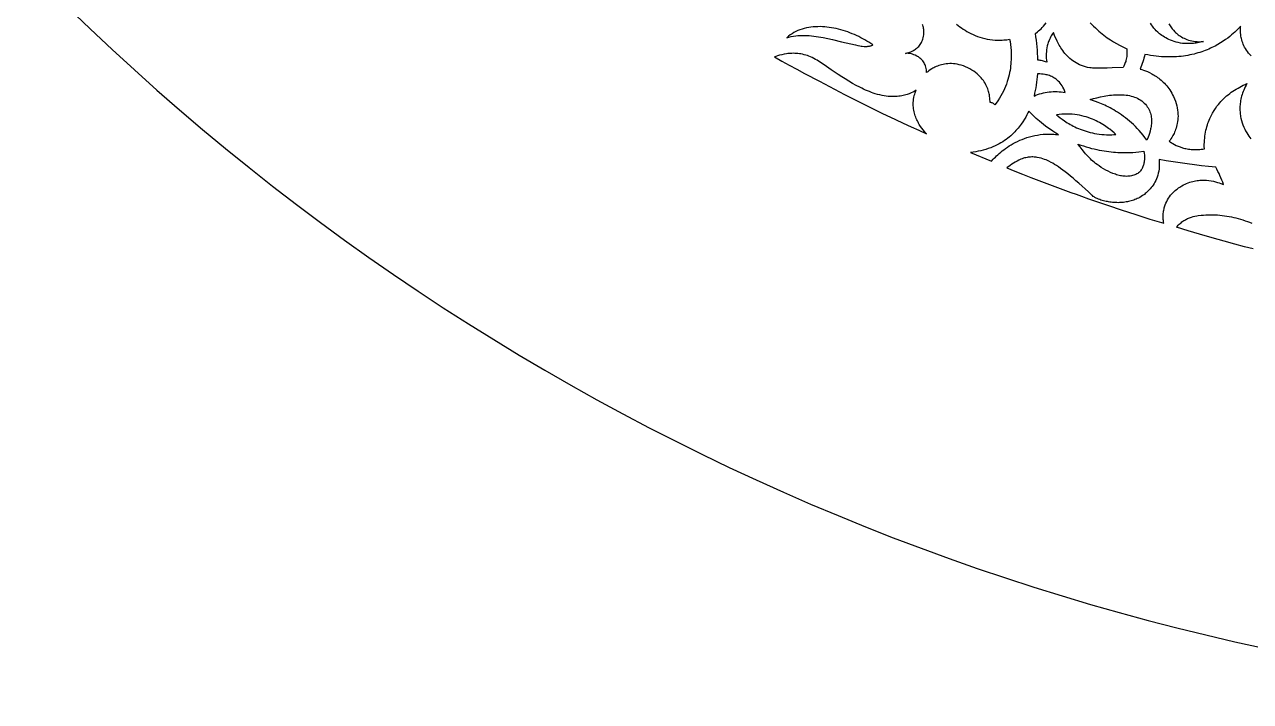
# Model space of a CAD drawing. Extents: x -570 to 570, y -570 to 570.
# Drawn here: x -408.2 to -121.8, y -570 to -411.9 of the extents above; entities that cross this region are included whole.
import ezdxf

# ---------------------------------------------------------------- set-up
doc = ezdxf.new("R2010")
doc.units = 0
doc.layers.add('LAYER_1', color=18, linetype='CONTINUOUS')
doc.layers.add('LAYER_2', color=174, linetype='CONTINUOUS')

msp = doc.modelspace()

# ---------------------------------------------------------------- linework, layer by layer
at = {"layer": 'LAYER_1'}
for points in [[(-230.12, -415.01), (-229.6, -414.87), (-229.08, -414.76), (-228.56, -414.66), (-228.03, -414.59), (-227.51, -414.53), (-226.98, -414.5), (-226.45, -414.48), (-225.92, -414.48), (-225.38, -414.5), (-224.85, -414.53), (-224.31, -414.57), (-223.78, -414.63), (-223.24, -414.7), (-222.7, -414.78), (-222.16, -414.87), (-221.62, -414.97), (-220.54, -415.19), (-219.45, -415.44), (-217.29, -415.96), (-216.22, -416.22), (-215.14, -416.47), (-214.07, -416.71), (-213.54, -416.82), (-213.01, -416.91), (-212.75, -416.96), (-212.49, -416.99), (-212, -417.04), (-211.77, -417.05), (-211.55, -417.05), (-211.34, -417.04), (-211.14, -417.03), (-210.96, -417.01), (-210.78, -416.98), (-210.62, -416.94), (-210.47, -416.9), (-210.34, -416.85), (-210.22, -416.8), (-210.12, -416.74), (-210.04, -416.67), (-210.48, -416.38), (-210.93, -416.09), (-211.39, -415.81), (-211.86, -415.53), (-212.33, -415.26), (-212.82, -415.01), (-213.31, -414.76), (-213.81, -414.52), (-214.32, -414.29), (-214.83, -414.08), (-215.35, -413.87), (-215.88, -413.68), (-216.4, -413.49), (-216.94, -413.33), (-217.47, -413.17), (-218.01, -413.03), (-218.55, -412.9), (-219.09, -412.79), (-219.63, -412.69), (-220.18, -412.61), (-220.72, -412.54), (-221.26, -412.49), (-221.8, -412.46), (-222.34, -412.44), (-222.88, -412.45), (-223.42, -412.47), (-223.95, -412.51), (-224.48, -412.57), (-225, -412.65), (-225.52, -412.75), (-226.04, -412.87), (-226.54, -413.02), (-227.03, -413.18), (-227.51, -413.37), (-227.98, -413.58), (-228.44, -413.82), (-228.88, -414.09), (-229.31, -414.37), (-229.72, -414.68)], [(-197.43, -437.45), (-197.67, -437.2), (-197.94, -436.9), (-198.23, -436.55), (-198.54, -436.16), (-198.85, -435.73), (-199.15, -435.25), (-199.3, -435), (-199.45, -434.74), (-199.59, -434.46), (-199.73, -434.18), (-199.86, -433.89), (-199.98, -433.59), (-200.09, -433.29), (-200.2, -432.97), (-200.29, -432.64), (-200.37, -432.31), (-200.44, -431.97), (-200.49, -431.62), (-200.53, -431.26), (-200.56, -430.89), (-200.56, -430.52), (-200.55, -430.14), (-200.52, -429.75), (-200.48, -429.36), (-200.41, -428.96), (-200.32, -428.55), (-200.22, -428.22), (-200.12, -427.9), (-199.88, -427.27), (-200.14, -427.43), (-200.37, -427.56), (-200.68, -427.73), (-201.05, -427.91), (-201.5, -428.09), (-201.75, -428.18), (-202.01, -428.27), (-202.29, -428.36), (-202.59, -428.44), (-202.9, -428.51), (-203.23, -428.58), (-203.58, -428.64), (-203.94, -428.69), (-204.32, -428.73), (-204.71, -428.76), (-205.11, -428.77), (-205.54, -428.77), (-205.97, -428.75), (-206.42, -428.72), (-206.89, -428.67), (-207.37, -428.6), (-207.86, -428.51), (-208.37, -428.39), (-208.89, -428.26), (-209.43, -428.1), (-209.89, -427.94), (-210.35, -427.78), (-210.81, -427.6), (-211.26, -427.42), (-211.71, -427.23), (-212.15, -427.03), (-212.6, -426.82), (-213.03, -426.6), (-213.9, -426.15), (-214.76, -425.68), (-215.61, -425.18), (-216.45, -424.66), (-217.28, -424.13), (-218.11, -423.59), (-219.75, -422.49), (-221.39, -421.38), (-222.21, -420.84), (-223.03, -420.3), (-223.41, -420.07), (-223.79, -419.85), (-224.18, -419.66), (-224.56, -419.49), (-224.94, -419.33), (-225.31, -419.2), (-225.69, -419.08), (-226.06, -418.98), (-226.43, -418.89), (-226.8, -418.82), (-227.16, -418.76), (-227.52, -418.72), (-227.87, -418.69), (-228.22, -418.67), (-228.56, -418.66), (-228.9, -418.67), (-229.23, -418.68), (-229.55, -418.7), (-229.86, -418.73), (-230.17, -418.77), (-230.75, -418.86), (-231.3, -418.98), (-231.8, -419.1), (-232.25, -419.24), (-232.65, -419.37), (-233, -419.51), (-231.27, -420.49), (-229.52, -421.45), (-227.77, -422.4), (-226.01, -423.34), (-222.49, -425.2), (-218.96, -427.06), (-217.81, -427.66), (-216.64, -428.26), (-215.06, -429.06), (-213.08, -430.05), (-210.69, -431.23), (-207.89, -432.6), (-204.68, -434.14), (-202.88, -434.99), (-201.06, -435.82), (-199.25, -436.63)], [(-172.34, -428.64), (-171.92, -428.46), (-171.49, -428.29), (-171.05, -428.14), (-170.61, -428.01), (-170.16, -427.9), (-169.7, -427.8), (-169.24, -427.72), (-168.78, -427.66), (-168.32, -427.62), (-167.85, -427.59), (-167.38, -427.58), (-166.92, -427.59), (-166.45, -427.62), (-165.99, -427.66), (-165.54, -427.72), (-165.08, -427.79), (-165.23, -427.37), (-165.39, -426.97), (-165.57, -426.6), (-165.76, -426.26), (-165.97, -425.95), (-166.19, -425.66), (-166.42, -425.39), (-166.66, -425.14), (-166.91, -424.92), (-167.16, -424.72), (-167.42, -424.54), (-167.68, -424.37), (-167.95, -424.22), (-168.21, -424.09), (-168.48, -423.98), (-168.74, -423.88), (-169, -423.8), (-169.26, -423.72), (-169.51, -423.66), (-169.75, -423.61), (-170.2, -423.54), (-170.6, -423.5), (-170.95, -423.48), (-171.22, -423.48), (-171.51, -423.49), (-171.58, -424.14), (-171.66, -424.79), (-171.74, -425.43), (-171.84, -426.08), (-171.95, -426.72), (-172.07, -427.36), (-172.2, -428)], [(-159.21, -429.48), (-158.43, -429.25), (-157.63, -429.04), (-156.8, -428.85), (-155.96, -428.68), (-155.53, -428.6), (-155.1, -428.53), (-154.67, -428.47), (-154.23, -428.42), (-153.8, -428.38), (-153.37, -428.35), (-152.94, -428.33), (-152.51, -428.32), (-152.09, -428.32), (-151.67, -428.34), (-151.25, -428.37), (-150.84, -428.41), (-150.44, -428.47), (-150.04, -428.55), (-149.65, -428.64), (-149.26, -428.74), (-148.89, -428.87), (-148.53, -429.01), (-148.17, -429.17), (-147.83, -429.35), (-147.5, -429.55), (-147.18, -429.77), (-146.88, -430.02), (-146.59, -430.28), (-146.32, -430.56), (-146.08, -430.84), (-145.87, -431.14), (-145.68, -431.43), (-145.51, -431.73), (-145.37, -432.04), (-145.24, -432.35), (-145.14, -432.66), (-145.06, -432.97), (-144.99, -433.29), (-144.94, -433.6), (-144.91, -433.91), (-144.89, -434.23), (-144.89, -434.54), (-144.9, -434.84), (-144.92, -435.15), (-144.95, -435.45), (-144.99, -435.74), (-145.04, -436.03), (-145.1, -436.31), (-145.23, -436.85), (-145.38, -437.36), (-145.53, -437.83), (-145.69, -438.24), (-145.97, -438.91), (-146.41, -438.33), (-146.85, -437.77), (-147.3, -437.23), (-147.75, -436.72), (-148.21, -436.23), (-148.66, -435.76), (-149.13, -435.31), (-149.59, -434.88), (-150.05, -434.48), (-150.52, -434.09), (-150.98, -433.72), (-151.44, -433.38), (-151.9, -433.05), (-152.36, -432.73), (-152.81, -432.44), (-153.26, -432.16), (-153.7, -431.89), (-154.14, -431.65), (-154.57, -431.41), (-154.99, -431.19), (-155.41, -430.99), (-155.81, -430.8), (-156.59, -430.45), (-157.33, -430.15), (-158.01, -429.89), (-158.64, -429.67)], [(-187.17, -441.84), (-182.28, -443.87), (-181.87, -443.4), (-181.63, -443.15), (-181.37, -442.88), (-181.09, -442.61), (-180.79, -442.33), (-180.46, -442.04), (-180.12, -441.75), (-179.76, -441.46), (-179.39, -441.17), (-178.99, -440.88), (-178.57, -440.59), (-178.14, -440.3), (-177.68, -440.02), (-177.21, -439.75), (-176.72, -439.48), (-176.21, -439.23), (-175.68, -438.98), (-175.14, -438.75), (-174.58, -438.54), (-174, -438.34), (-173.41, -438.16), (-172.8, -438), (-172.17, -437.86), (-171.53, -437.74), (-170.87, -437.64), (-170.2, -437.58), (-169.51, -437.54), (-169.16, -437.53), (-168.8, -437.52), (-168.44, -437.53), (-168.08, -437.54), (-167.71, -437.57), (-167.34, -437.59), (-166.97, -437.63), (-166.59, -437.68), (-167.27, -437.27), (-167.91, -436.86), (-168.51, -436.45), (-169.08, -436.06), (-169.62, -435.66), (-170.13, -435.28), (-170.6, -434.91), (-171.05, -434.54), (-171.46, -434.19), (-171.84, -433.86), (-172.53, -433.22), (-173.1, -432.66), (-173.57, -432.18), (-173.77, -432.58), (-174.01, -433.04), (-174.28, -433.54), (-174.59, -434.07), (-174.95, -434.63), (-175.34, -435.21), (-175.56, -435.51), (-175.79, -435.81), (-176.04, -436.11), (-176.29, -436.41), (-176.56, -436.72), (-176.84, -437.02), (-177.14, -437.32), (-177.45, -437.62), (-177.78, -437.92), (-178.12, -438.21), (-178.48, -438.49), (-178.85, -438.78), (-179.24, -439.05), (-179.65, -439.32), (-180.07, -439.58), (-180.51, -439.83), (-180.97, -440.07), (-181.44, -440.3), (-181.94, -440.51), (-182.45, -440.72), (-183.02, -440.92), (-183.6, -441.11), (-184.19, -441.27), (-184.78, -441.42), (-185.37, -441.55), (-185.97, -441.66), (-186.57, -441.76)], [(-167.1, -433.04), (-166.7, -433.35), (-166.25, -433.7), (-165.74, -434.07), (-165.18, -434.46), (-164.56, -434.86), (-164.23, -435.06), (-163.89, -435.25), (-163.53, -435.45), (-163.16, -435.65), (-162.78, -435.84), (-162.38, -436.03), (-161.97, -436.21), (-161.54, -436.38), (-161.1, -436.55), (-160.65, -436.71), (-160.18, -436.86), (-159.7, -437.01), (-159.21, -437.14), (-158.7, -437.26), (-158.18, -437.36), (-157.64, -437.45), (-157.09, -437.53), (-156.53, -437.59), (-155.96, -437.64), (-155.37, -437.67), (-154.77, -437.68), (-154.15, -437.67), (-153.68, -437.64), (-153.21, -437.61), (-153.61, -437.24), (-154.07, -436.83), (-154.61, -436.4), (-154.9, -436.18), (-155.21, -435.96), (-155.53, -435.73), (-155.88, -435.5), (-156.23, -435.28), (-156.61, -435.06), (-157, -434.84), (-157.4, -434.63), (-157.82, -434.42), (-158.25, -434.22), (-158.7, -434.03), (-159.17, -433.85), (-159.65, -433.68), (-160.14, -433.52), (-160.65, -433.38), (-161.17, -433.25), (-161.7, -433.13), (-162.25, -433.04), (-162.81, -432.96), (-163.39, -432.9), (-163.97, -432.86), (-164.57, -432.85), (-165.19, -432.86), (-165.81, -432.89), (-166.45, -432.95)], [(-162.07, -439.84), (-161.42, -440.08), (-160.77, -440.3), (-160.13, -440.5), (-159.5, -440.68), (-158.89, -440.85), (-158.28, -441), (-157.68, -441.14), (-157.09, -441.26), (-156.51, -441.37), (-155.94, -441.47), (-155.39, -441.55), (-154.84, -441.62), (-154.31, -441.69), (-153.78, -441.74), (-153.27, -441.78), (-152.77, -441.81), (-151.81, -441.84), (-150.91, -441.85), (-150.05, -441.83), (-149.25, -441.79), (-148.51, -441.73), (-147.82, -441.67), (-146.64, -441.53), (-146.58, -442.03), (-146.55, -442.35), (-146.54, -442.7), (-146.53, -443.07), (-146.55, -443.47), (-146.58, -443.88), (-146.61, -444.09), (-146.65, -444.3), (-146.69, -444.51), (-146.75, -444.71), (-146.81, -444.92), (-146.88, -445.12), (-146.96, -445.32), (-147.06, -445.52), (-147.16, -445.71), (-147.28, -445.89), (-147.42, -446.07), (-147.56, -446.24), (-147.72, -446.4), (-147.9, -446.55), (-148.09, -446.69), (-148.29, -446.81), (-148.52, -446.93), (-148.76, -447.04), (-149.03, -447.13), (-149.3, -447.21), (-149.58, -447.28), (-149.86, -447.32), (-150.14, -447.36), (-150.42, -447.38), (-150.71, -447.39), (-151, -447.38), (-151.29, -447.36), (-151.58, -447.33), (-151.87, -447.29), (-152.16, -447.24), (-152.46, -447.17), (-152.75, -447.1), (-153.04, -447.02), (-153.33, -446.92), (-153.62, -446.82), (-153.91, -446.72), (-154.48, -446.47), (-155.04, -446.21), (-155.59, -445.92), (-156.13, -445.61), (-156.64, -445.29), (-157.14, -444.96), (-157.61, -444.62), (-157.94, -444.37), (-158.26, -444.11), (-158.57, -443.85), (-158.87, -443.58), (-159.17, -443.3), (-159.47, -443.01), (-159.75, -442.71), (-160.03, -442.41), (-160.31, -442.11), (-160.58, -441.8), (-161.1, -441.16), (-161.59, -440.51)], [(-178.72, -445.42), (-176.86, -446.18), (-175, -446.91), (-173.12, -447.63), (-171.25, -448.33), (-167.49, -449.73), (-163.74, -451.13), (-162.51, -451.57), (-161.26, -452.02), (-159.59, -452.61), (-157.48, -453.34), (-154.94, -454.21), (-151.98, -455.21), (-148.58, -456.33), (-146.94, -456.85), (-145.3, -457.35), (-142.01, -458.34), (-142.06, -458.03), (-142.09, -457.73), (-142.12, -457.43), (-142.14, -457.14), (-142.15, -456.85), (-142.15, -456.57), (-142.14, -456.29), (-142.12, -456.03), (-142.09, -455.76), (-142.06, -455.5), (-142.01, -455.25), (-141.96, -455.01), (-141.91, -454.77), (-141.84, -454.53), (-141.7, -454.08), (-141.53, -453.65), (-141.34, -453.24), (-141.13, -452.85), (-140.9, -452.49), (-140.66, -452.14), (-140.41, -451.82), (-140.15, -451.51), (-139.89, -451.22), (-139.62, -450.96), (-139.35, -450.71), (-139.07, -450.48), (-138.8, -450.27), (-138.54, -450.08), (-138.29, -449.9), (-137.81, -449.6), (-137.39, -449.37), (-137.04, -449.19), (-136.67, -449.03), (-136.31, -448.89), (-135.96, -448.77), (-135.6, -448.66), (-135.25, -448.57), (-134.91, -448.49), (-134.57, -448.43), (-134.24, -448.38), (-133.9, -448.34), (-133.58, -448.31), (-133.26, -448.29), (-132.95, -448.28), (-132.64, -448.28), (-132.34, -448.29), (-132.04, -448.31), (-131.47, -448.37), (-130.93, -448.45), (-130.41, -448.55), (-129.93, -448.67), (-129.48, -448.8), (-129.07, -448.93), (-128.7, -449.06), (-128.06, -449.31), (-128.24, -448.78), (-128.44, -448.26), (-128.65, -447.74), (-128.88, -447.23), (-129.11, -446.72), (-129.36, -446.22), (-129.61, -445.72), (-129.88, -445.23), (-131.54, -445.08), (-133.2, -444.91), (-134.86, -444.72), (-136.52, -444.5), (-138.18, -444.27), (-139.83, -444.01), (-141.47, -443.73), (-143.12, -443.44), (-143.09, -443.74), (-143.07, -444.03), (-143.06, -444.32), (-143.06, -444.6), (-143.08, -445.15), (-143.12, -445.67), (-143.19, -446.17), (-143.29, -446.65), (-143.41, -447.11), (-143.55, -447.55), (-143.7, -447.96), (-143.88, -448.36), (-144.07, -448.73), (-144.27, -449.09), (-144.48, -449.42), (-144.7, -449.74), (-144.93, -450.03), (-145.16, -450.31), (-145.4, -450.57), (-145.63, -450.81), (-145.87, -451.04), (-146.1, -451.24), (-146.33, -451.43), (-146.55, -451.6), (-146.96, -451.9), (-147.32, -452.13), (-147.61, -452.3), (-147.94, -452.47), (-148.21, -452.6), (-148.48, -452.72), (-148.76, -452.83), (-149.05, -452.94), (-149.34, -453.03), (-149.63, -453.12), (-149.93, -453.2), (-150.23, -453.27), (-150.53, -453.33), (-150.84, -453.38), (-151.15, -453.43), (-151.46, -453.47), (-151.77, -453.5), (-152.08, -453.52), (-152.39, -453.53), (-152.71, -453.54), (-153.02, -453.53), (-153.34, -453.52), (-153.65, -453.51), (-153.96, -453.48), (-154.28, -453.45), (-154.59, -453.41), (-154.9, -453.36), (-155.2, -453.3), (-155.51, -453.24), (-155.81, -453.17), (-156.11, -453.09), (-156.4, -453.01), (-156.7, -452.92), (-156.98, -452.82), (-157.27, -452.71), (-157.55, -452.6), (-157.85, -452.46), (-158.11, -452.32), (-158.32, -452.19), (-158.49, -452.06), (-158.71, -451.87), (-158.8, -451.77), (-159.6, -451.03), (-160.37, -450.32), (-161.12, -449.65), (-161.84, -449.02), (-162.53, -448.41), (-163.2, -447.85), (-163.84, -447.32), (-164.46, -446.82), (-165.05, -446.36), (-165.61, -445.94), (-166.14, -445.55), (-166.64, -445.19), (-167.12, -444.87), (-167.56, -444.59), (-167.98, -444.34), (-168.37, -444.12), (-168.87, -443.86), (-169.17, -443.72), (-169.5, -443.57), (-169.87, -443.42), (-170.26, -443.28), (-170.68, -443.16), (-171.13, -443.05), (-171.6, -442.96), (-171.84, -442.92), (-172.09, -442.9), (-172.34, -442.88), (-172.6, -442.87), (-172.87, -442.87), (-173.13, -442.88), (-173.41, -442.9), (-173.68, -442.93), (-173.96, -442.98), (-174.25, -443.03), (-174.53, -443.1), (-174.82, -443.18), (-175.12, -443.28), (-175.41, -443.39), (-175.86, -443.59), (-176.29, -443.81), (-176.71, -444.05), (-177.13, -444.3), (-177.53, -444.57), (-177.93, -444.85)]]:
    msp.add_lwpolyline(points, close=True, dxfattribs=at)
for points in [[(-190.42, -411.89), (-190.06, -412.18), (-189.69, -412.46), (-189.29, -412.74), (-188.88, -413.02), (-188.46, -413.29), (-188.01, -413.55), (-187.55, -413.8), (-187.07, -414.05), (-186.57, -414.28), (-186.06, -414.5), (-185.53, -414.7), (-184.99, -414.89), (-184.43, -415.05), (-183.85, -415.2), (-183.26, -415.33), (-182.65, -415.43), (-182.03, -415.51), (-181.4, -415.57), (-180.75, -415.59), (-180.42, -415.59), (-180.09, -415.59), (-179.76, -415.57), (-179.42, -415.55), (-179.07, -415.52), (-178.73, -415.49), (-178.38, -415.44), (-178.03, -415.39), (-177.94, -415.94), (-177.85, -416.57), (-177.77, -417.27), (-177.71, -418.04), (-177.69, -418.44), (-177.68, -418.86), (-177.67, -419.29), (-177.68, -419.74), (-177.69, -420.19), (-177.72, -420.66), (-177.75, -421.14), (-177.8, -421.63), (-177.87, -422.13), (-177.95, -422.64), (-178.04, -423.15), (-178.15, -423.68), (-178.28, -424.2), (-178.43, -424.74), (-178.6, -425.28), (-178.79, -425.83), (-179, -426.38), (-179.23, -426.93), (-179.49, -427.49), (-179.77, -428.04), (-180.08, -428.6), (-180.41, -429.16), (-180.77, -429.72), (-181.16, -430.28), (-181.46, -430.7), (-181.58, -430.58), (-181.71, -430.48), (-181.84, -430.39), (-181.99, -430.31), (-182.14, -430.25), (-182.3, -430.19), (-182.46, -430.16), (-182.62, -430.14), (-182.62, -429.81), (-182.63, -429.5), (-182.66, -429.11), (-182.72, -428.65), (-182.76, -428.39), (-182.82, -428.13), (-182.88, -427.85), (-182.96, -427.56), (-183.05, -427.26), (-183.16, -426.96), (-183.28, -426.64), (-183.42, -426.32), (-183.58, -426), (-183.76, -425.67), (-183.96, -425.35), (-184.18, -425.02), (-184.42, -424.69), (-184.69, -424.37), (-184.98, -424.05), (-185.3, -423.74), (-185.65, -423.43), (-186.02, -423.13), (-186.42, -422.84), (-186.86, -422.56), (-187.32, -422.3), (-187.82, -422.04), (-188.34, -421.81), (-188.84, -421.62), (-189.33, -421.45), (-189.81, -421.32), (-190.28, -421.22), (-190.74, -421.15), (-191.19, -421.1), (-191.62, -421.07), (-192.04, -421.07), (-192.45, -421.09), (-192.85, -421.13), (-193.23, -421.18), (-193.6, -421.25), (-193.95, -421.33), (-194.29, -421.43), (-194.61, -421.53), (-194.92, -421.65), (-195.21, -421.77), (-195.48, -421.89), (-195.74, -422.02), (-195.98, -422.15), (-196.21, -422.28), (-196.61, -422.53), (-196.93, -422.76), (-197.18, -422.95), (-197.43, -423.17), (-197.45, -422.82), (-197.48, -422.49), (-197.53, -422.18), (-197.6, -421.89), (-197.69, -421.61), (-197.79, -421.35), (-197.91, -421.1), (-198.04, -420.87), (-198.18, -420.66), (-198.33, -420.45), (-198.49, -420.27), (-198.65, -420.09), (-198.82, -419.93), (-199, -419.78), (-199.18, -419.64), (-199.36, -419.52), (-199.54, -419.4), (-199.72, -419.3), (-200.08, -419.12), (-200.41, -418.98), (-200.71, -418.87), (-200.98, -418.79), (-201.19, -418.74), (-201.42, -418.7), (-201.66, -418.67), (-201.91, -418.66), (-202.41, -418.67), (-202.17, -418.63), (-201.95, -418.57), (-201.67, -418.49), (-201.35, -418.38), (-200.99, -418.23), (-200.81, -418.15), (-200.62, -418.05), (-200.43, -417.94), (-200.23, -417.82), (-200.04, -417.69), (-199.85, -417.55), (-199.66, -417.39), (-199.47, -417.23), (-199.29, -417.04), (-199.12, -416.85), (-198.96, -416.63), (-198.8, -416.41), (-198.66, -416.16), (-198.53, -415.9), (-198.41, -415.63), (-198.31, -415.33), (-198.22, -415.02), (-198.15, -414.69), (-198.11, -414.34), (-198.08, -413.97), (-198.07, -413.69), (-198.08, -413.41), (-198.1, -413.14), (-198.14, -412.88), (-198.18, -412.62), (-198.24, -412.37), (-198.31, -412.13), (-198.39, -411.9)], [(-159.21, -411.53), (-158.81, -411.95), (-158.41, -412.36), (-158.01, -412.75), (-157.61, -413.13), (-157.2, -413.48), (-156.8, -413.82), (-156.41, -414.15), (-156.01, -414.46), (-155.62, -414.75), (-155.23, -415.03), (-154.85, -415.29), (-154.47, -415.54), (-153.74, -415.99), (-153.03, -416.4), (-152.37, -416.76), (-151.75, -417.08), (-150.67, -417.59), (-150.64, -417.99), (-150.63, -418.37), (-150.63, -418.73), (-150.65, -419.08), (-150.68, -419.41), (-150.73, -419.73), (-150.79, -420.03), (-150.85, -420.32), (-150.92, -420.58), (-151, -420.84), (-151.16, -421.29), (-151.33, -421.67), (-151.48, -421.98), (-154.09, -422.07), (-155.24, -422.11), (-156.27, -422.13), (-157.2, -422.15), (-158.01, -422.14), (-158.38, -422.13), (-158.71, -422.11), (-159.02, -422.08), (-159.3, -422.04), (-159.82, -421.95), (-160.32, -421.83), (-160.8, -421.69), (-161.26, -421.53), (-161.69, -421.34), (-162.11, -421.14), (-162.51, -420.92), (-162.9, -420.68), (-163.26, -420.43), (-163.61, -420.16), (-163.94, -419.89), (-164.26, -419.6), (-164.55, -419.3), (-164.84, -418.99), (-165.11, -418.68), (-165.36, -418.36), (-165.6, -418.04), (-165.82, -417.72), (-166.04, -417.4), (-166.24, -417.08), (-166.43, -416.76), (-166.6, -416.44), (-166.92, -415.83), (-167.2, -415.25), (-167.44, -414.72), (-167.82, -413.83), (-168, -414.09), (-168.16, -414.35), (-168.32, -414.62), (-168.46, -414.88), (-168.59, -415.14), (-168.71, -415.4), (-168.82, -415.66), (-168.92, -415.91), (-169.01, -416.17), (-169.09, -416.42), (-169.23, -416.91), (-169.34, -417.39), (-169.41, -417.86), (-169.46, -418.31), (-169.49, -418.73), (-169.5, -419.14), (-169.5, -419.52), (-169.48, -419.87), (-169.45, -420.2), (-169.38, -420.75), (-169.62, -420.66), (-169.87, -420.57), (-170.13, -420.5), (-170.38, -420.44), (-170.64, -420.38), (-170.9, -420.34), (-171.16, -420.3), (-171.42, -420.28), (-171.46, -419.49), (-171.5, -418.7), (-171.56, -417.92), (-171.63, -417.13), (-171.71, -416.35), (-171.79, -415.57), (-171.89, -414.79), (-172, -414.01), (-171.54, -413.66), (-171.27, -413.45), (-170.99, -413.21), (-170.7, -412.94), (-170.4, -412.65), (-170.09, -412.32), (-169.79, -411.97), (-169.49, -411.58)], [(-121.6, -419.29), (-121.92, -418.95), (-122.21, -418.6), (-122.47, -418.26), (-122.71, -417.91), (-122.93, -417.57), (-123.12, -417.22), (-123.29, -416.88), (-123.44, -416.54), (-123.57, -416.2), (-123.69, -415.87), (-123.79, -415.55), (-123.87, -415.24), (-123.94, -414.94), (-123.99, -414.64), (-124.04, -414.36), (-124.09, -413.84), (-124.12, -413.38), (-124.12, -412.99), (-124.1, -412.69), (-124.08, -412.36), (-124.26, -412.56), (-124.6, -412.92), (-124.83, -413.16), (-125.1, -413.43), (-125.42, -413.72), (-125.77, -414.04), (-126.16, -414.37), (-126.59, -414.73), (-127.06, -415.09), (-127.58, -415.46), (-128.13, -415.84), (-128.73, -416.22), (-129.36, -416.59), (-130.04, -416.96), (-130.76, -417.32), (-131.13, -417.5), (-131.51, -417.67), (-131.91, -417.83), (-132.31, -417.99), (-132.73, -418.15), (-133.15, -418.3), (-133.59, -418.44), (-134.03, -418.58), (-134.49, -418.71), (-134.95, -418.83), (-135.43, -418.94), (-135.91, -419.04), (-136.41, -419.14), (-136.92, -419.23), (-137.44, -419.3), (-137.96, -419.37), (-138.5, -419.42), (-139.05, -419.46), (-139.61, -419.5), (-140.18, -419.51), (-140.75, -419.52), (-141.34, -419.51), (-141.94, -419.49), (-142.55, -419.45), (-143.17, -419.4), (-143.8, -419.34), (-144.44, -419.26), (-145.1, -419.16), (-145.76, -419.05), (-146.43, -418.92), (-146.54, -419.35), (-146.66, -419.79), (-146.78, -420.22), (-146.91, -420.65), (-147.05, -421.08), (-147.2, -421.5), (-147.35, -421.92), (-147.52, -422.34), (-147.16, -422.45), (-146.76, -422.59), (-146.32, -422.75), (-145.85, -422.94), (-145.35, -423.17), (-144.83, -423.43), (-144.56, -423.58), (-144.29, -423.74), (-144.02, -423.91), (-143.75, -424.08), (-143.47, -424.28), (-143.2, -424.48), (-142.93, -424.69), (-142.65, -424.92), (-142.38, -425.16), (-142.12, -425.41), (-141.85, -425.67), (-141.59, -425.95), (-141.34, -426.25), (-141.09, -426.56), (-140.85, -426.88), (-140.61, -427.22), (-140.39, -427.57), (-140.17, -427.94), (-139.96, -428.33), (-139.76, -428.74), (-139.51, -429.29), (-139.3, -429.84), (-139.13, -430.38), (-138.98, -430.9), (-138.87, -431.41), (-138.79, -431.91), (-138.73, -432.4), (-138.7, -432.87), (-138.69, -433.33), (-138.7, -433.77), (-138.73, -434.2), (-138.78, -434.62), (-138.85, -435.02), (-138.93, -435.4), (-139.03, -435.77), (-139.13, -436.12), (-139.24, -436.45), (-139.36, -436.77), (-139.49, -437.07), (-139.62, -437.35), (-139.75, -437.61), (-139.88, -437.86), (-140.13, -438.29), (-140.36, -438.64), (-140.56, -438.91), (-140.78, -439.19), (-140.52, -439.37), (-140.22, -439.55), (-139.89, -439.75), (-139.51, -439.95), (-139.1, -440.15), (-138.66, -440.34), (-138.18, -440.53), (-137.67, -440.7), (-137.41, -440.78), (-137.13, -440.85), (-136.85, -440.92), (-136.56, -440.98), (-136.26, -441.03), (-135.95, -441.07), (-135.64, -441.11), (-135.32, -441.14), (-134.99, -441.16), (-134.66, -441.16), (-134.32, -441.16), (-133.97, -441.15), (-133.62, -441.12), (-133.26, -441.08), (-132.89, -441.03), (-132.52, -440.96), (-132.54, -440.44), (-132.54, -439.92), (-132.53, -439.42), (-132.5, -438.93), (-132.46, -438.45), (-132.41, -437.98), (-132.34, -437.52), (-132.25, -437.07), (-132.16, -436.64), (-132.06, -436.21), (-131.94, -435.8), (-131.82, -435.4), (-131.69, -435.01), (-131.55, -434.63), (-131.4, -434.26), (-131.25, -433.91), (-131.09, -433.56), (-130.93, -433.23), (-130.77, -432.92), (-130.6, -432.61), (-130.26, -432.03), (-129.92, -431.51), (-129.58, -431.03), (-129.25, -430.6), (-128.94, -430.23), (-128.66, -429.9), (-128.34, -429.57), (-128.02, -429.24), (-127.68, -428.93), (-127.33, -428.63), (-126.97, -428.33), (-126.61, -428.05), (-126.23, -427.77), (-125.85, -427.51), (-125.46, -427.25), (-125.07, -427.01), (-124.67, -426.77), (-124.26, -426.55), (-123.85, -426.33), (-123.43, -426.12), (-123.02, -425.93), (-122.6, -425.74), (-122.8, -426.12), (-123, -426.49), (-123.17, -426.86), (-123.33, -427.23), (-123.48, -427.59), (-123.61, -427.95), (-123.73, -428.31), (-123.83, -428.66), (-123.92, -429.01), (-124, -429.36), (-124.07, -429.7), (-124.12, -430.04), (-124.17, -430.38), (-124.2, -430.71), (-124.22, -431.03), (-124.23, -431.36), (-124.23, -431.67), (-124.22, -431.99), (-124.2, -432.3), (-124.18, -432.6), (-124.14, -432.9), (-124.1, -433.2), (-124.05, -433.49), (-123.99, -433.77), (-123.85, -434.33), (-123.69, -434.87), (-123.51, -435.38), (-123.31, -435.88), (-123.1, -436.35), (-122.88, -436.79), (-122.64, -437.22), (-122.41, -437.61), (-122.17, -437.99), (-121.93, -438.33), (-121.7, -438.65)], [(-140.81, -411.79), (-140.68, -412.02), (-140.54, -412.24), (-140.38, -412.49), (-140.23, -412.71), (-140.02, -412.98), (-139.76, -413.29), (-139.44, -413.62), (-139.26, -413.8), (-139.07, -413.98), (-138.86, -414.15), (-138.63, -414.33), (-138.39, -414.51), (-138.13, -414.68), (-137.86, -414.84), (-137.57, -415.01), (-137.27, -415.16), (-136.94, -415.3), (-136.61, -415.43), (-136.25, -415.56), (-135.88, -415.66), (-135.49, -415.76), (-135.08, -415.83), (-134.66, -415.89), (-134.21, -415.93), (-133.75, -415.95), (-133.27, -415.94), (-132.77, -415.91), (-133.11, -416), (-133.45, -416.09), (-133.78, -416.16), (-134.1, -416.22), (-134.42, -416.27), (-134.74, -416.32), (-135.05, -416.35), (-135.35, -416.38), (-135.95, -416.41), (-136.52, -416.41), (-137.08, -416.39), (-137.62, -416.34), (-138.13, -416.26), (-138.63, -416.16), (-139.11, -416.05), (-139.56, -415.91), (-140, -415.76), (-140.41, -415.6), (-140.81, -415.43), (-141.18, -415.25), (-141.54, -415.06), (-141.87, -414.86), (-142.18, -414.67), (-142.47, -414.47), (-142.75, -414.27), (-143, -414.08), (-143.43, -413.71), (-143.78, -413.39), (-144.05, -413.12), (-144.32, -412.81), (-144.51, -412.56), (-144.68, -412.32), (-144.87, -412.01), (-145.09, -411.63)], [(-121.11, -464.35), (-123.14, -463.82), (-125.42, -463.21), (-127.94, -462.52), (-130.69, -461.75), (-133.68, -460.9), (-135.02, -460.5), (-136.35, -460.1), (-139.01, -459.27), (-138.82, -459.03), (-138.62, -458.8), (-138.41, -458.59), (-138.2, -458.4), (-137.99, -458.21), (-137.77, -458.04), (-137.56, -457.88), (-137.34, -457.73), (-137.11, -457.6), (-136.89, -457.47), (-136.67, -457.35), (-136.45, -457.25), (-136, -457.06), (-135.57, -456.91), (-135.14, -456.78), (-134.72, -456.68), (-134.32, -456.61), (-133.95, -456.55), (-133.27, -456.48), (-132.72, -456.43), (-132.19, -456.39), (-131.65, -456.37), (-131.11, -456.36), (-130.57, -456.36), (-130.02, -456.38), (-129.48, -456.41), (-128.93, -456.45), (-128.39, -456.51), (-127.84, -456.58), (-127.3, -456.66), (-126.76, -456.75), (-126.22, -456.86), (-125.68, -456.98), (-125.14, -457.11), (-124.6, -457.25), (-124.07, -457.4), (-123.54, -457.56), (-123.02, -457.74), (-122.49, -457.92), (-121.98, -458.12), (-121.46, -458.32)]]:
    msp.add_lwpolyline(points, dxfattribs=at)
at = {"layer": 'LAYER_2'}
msp.add_lwpolyline([(0, 570, 0.414214), (-570, 0, 0.414214), (0, -570, 0.414214), (570, 0, 0.414214)], format="xyb", close=True, dxfattribs=at)

doc.saveas('drawing.dxf')
